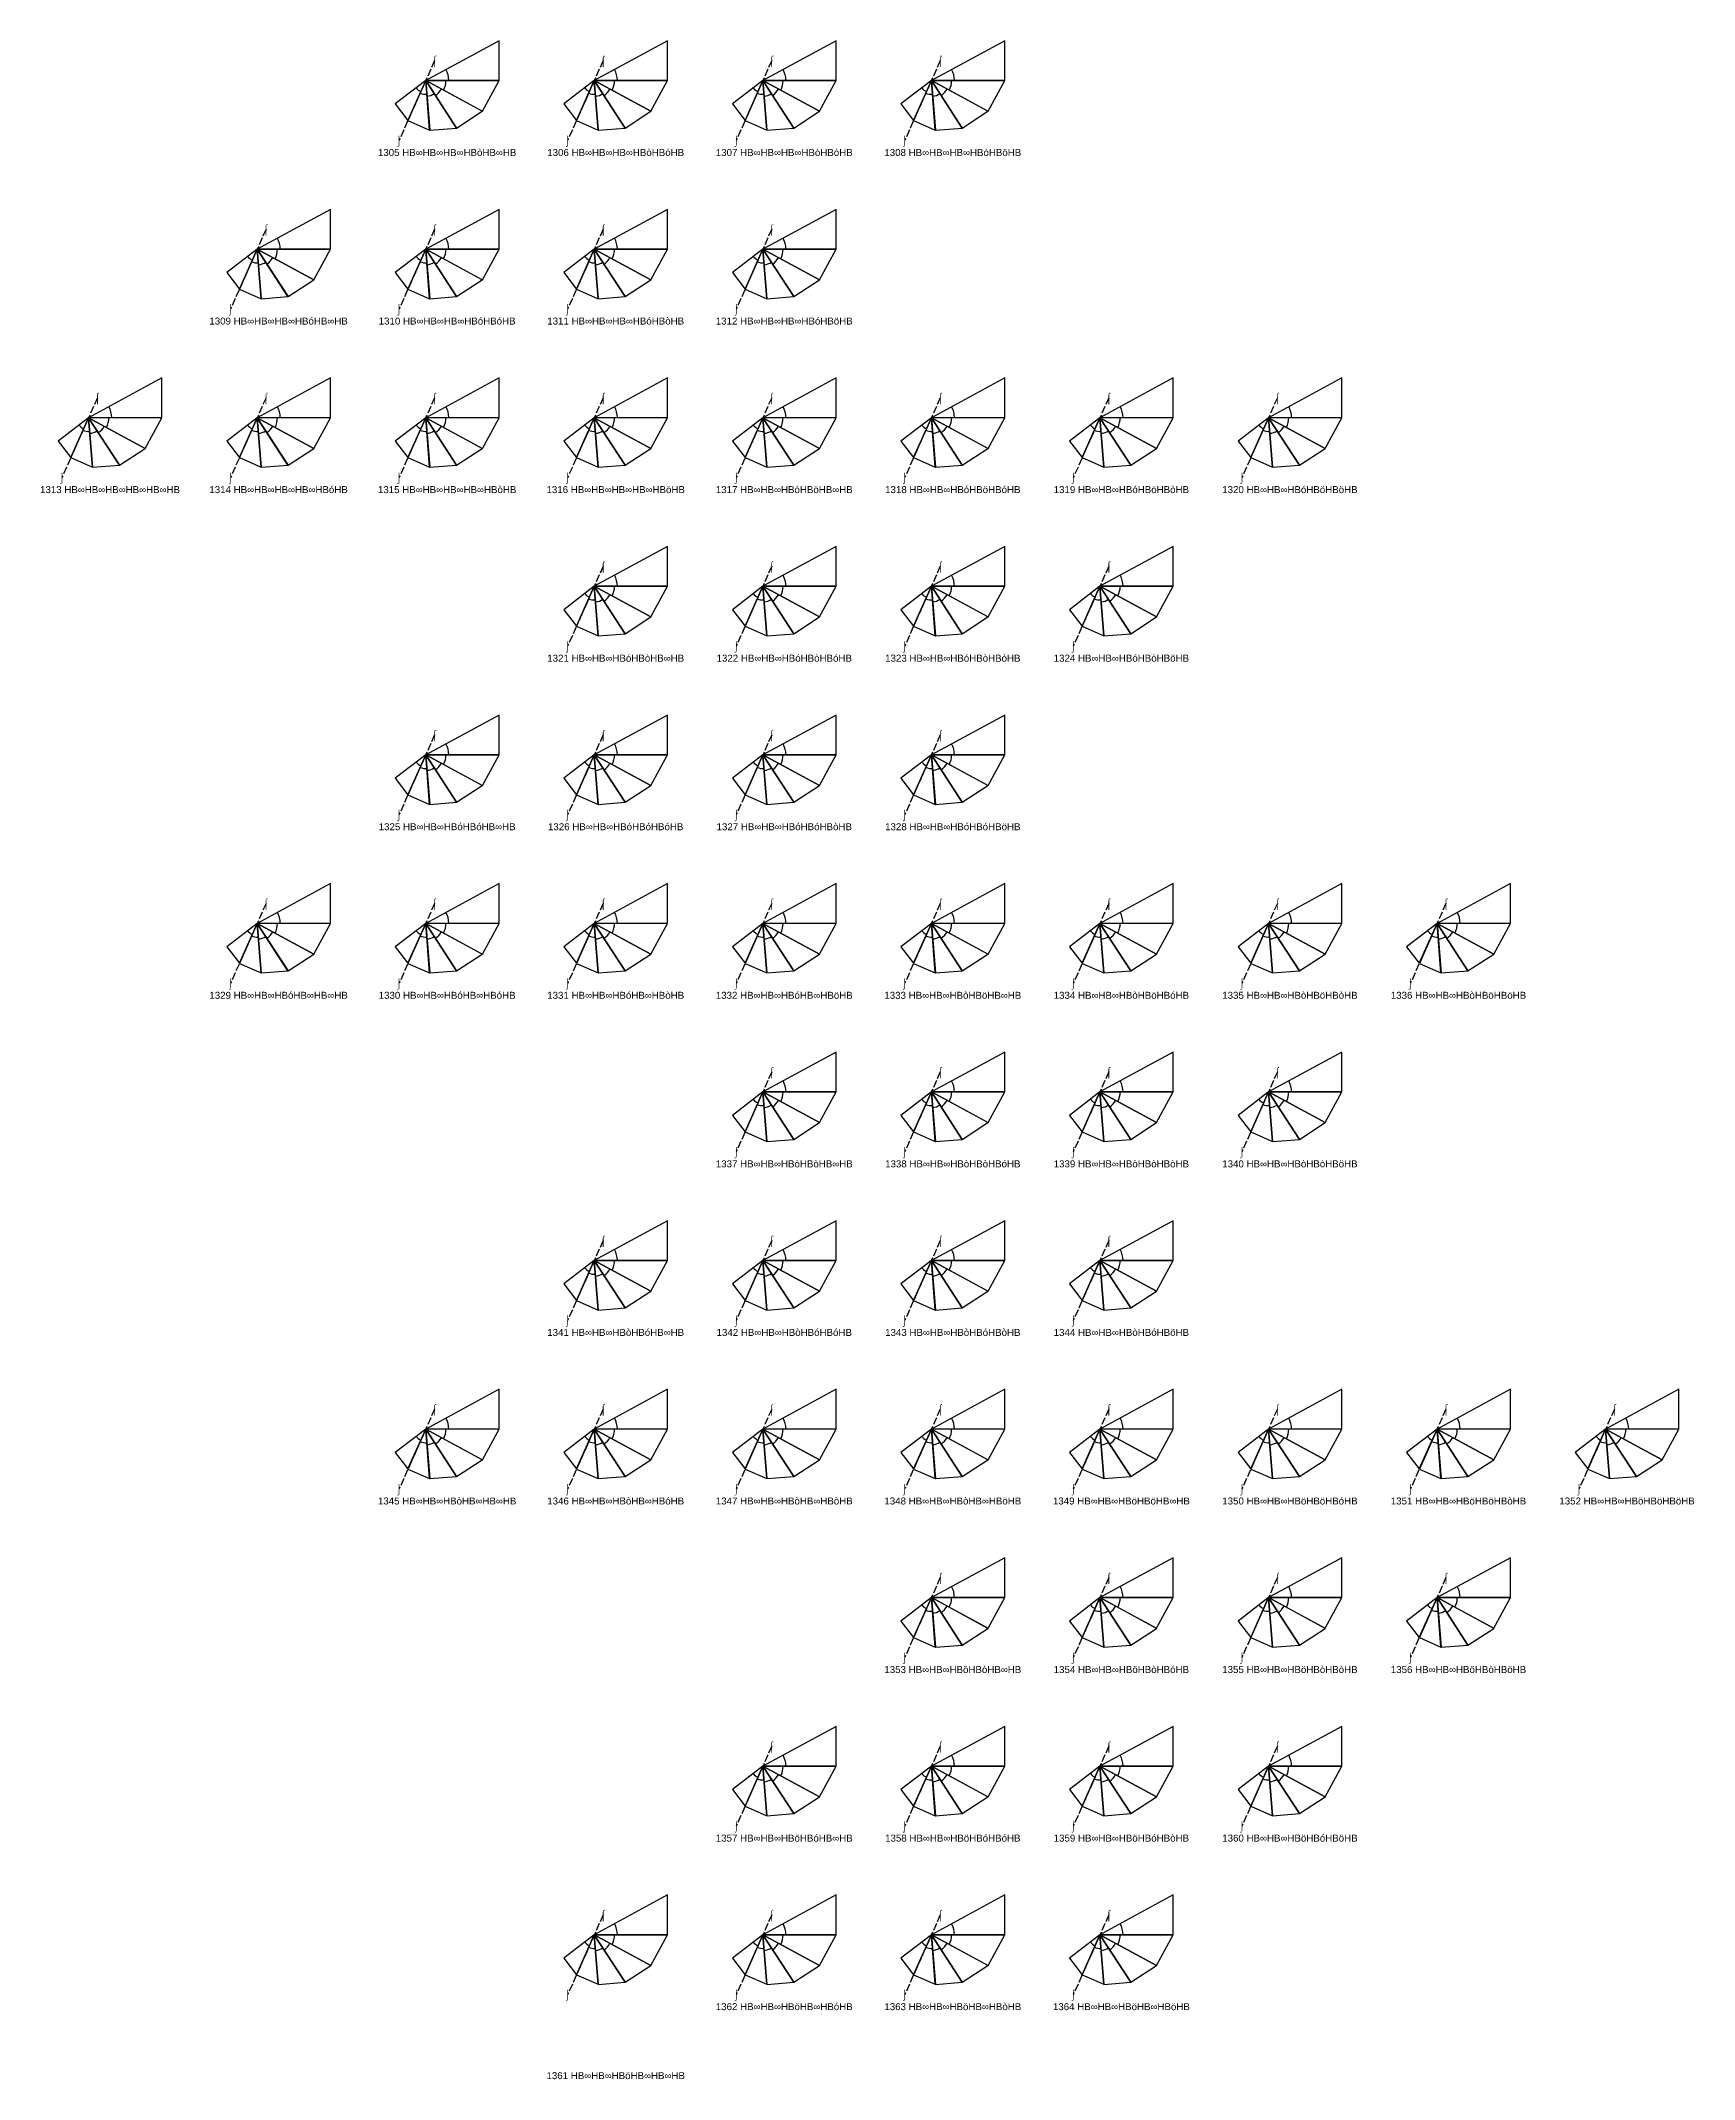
# Model space of a CAD drawing. Header units: millimetres. Extents: x 122552 to 1654769, y -10280102 to 62068.
# Drawn here: x 993752 to 1255159, y -10280102 to -9957832 of the extents above; entities that cross this region are included whole.
import ezdxf
from ezdxf.enums import TextEntityAlignment as Align

# ---------------------------------------------------------------- set-up
doc = ezdxf.new("R2010")
doc.units = ezdxf.units.MM
doc.linetypes.add('ACAD_ISO02W100', pattern=[15, 12, -3])
for name, color, linetype in [('BASE', 170, 'Continuous'), ('HYPOTENUSE', 20, 'Continuous'), ('PERPENDICULAR', 90, 'Continuous'), ('Standard', 7, 'Continuous')]:
    doc.layers.add(name, color=color, linetype=linetype)
doc.styles.add('Arial', font='arial_0.ttf')

# ---------------------------------------------------------------- blocks, each defined once
blk = doc.blocks.new('fundamental_block_GT')
at = {"color": 4}
blk.add_arc((0, -2), 277, 359.9799, 28.4254, dxfattribs=at)
at = {"layer": 'BASE'}
blk.add_line((0, 0), (879, -7), dxfattribs=at)
at = {"layer": 'HYPOTENUSE'}
blk.add_line((883, 469), (0, 0), dxfattribs=at)
at = {"layer": 'PERPENDICULAR'}
blk.add_line((879, -7), (883, 469), dxfattribs=at)

msp = doc.modelspace()

# ---------------------------------------------------------------- linework, layer by layer
at = {"linetype": 'ACAD_ISO02W100', "ltscale": 100}
for p, q in [((1056016, -9960961), (1050401, -9973599)), ((1082664, -9960961), (1077050, -9973599)), ((1109313, -9960961), (1103698, -9973599)), ((1135962, -9960961), (1130347, -9973599)), ((1029367, -9987609), (1023752, -10000248)), ((1056016, -9987609), (1050401, -10000248)), ((1082664, -9987609), (1077050, -10000248)), ((1109313, -9987609), (1103698, -10000248)), ((1002718, -10014258), (997104, -10026896)), ((1029367, -10014258), (1023752, -10026896)), ((1056016, -10014258), (1050401, -10026896)), ((1082664, -10014258), (1077050, -10026896)), ((1109313, -10014258), (1103698, -10026896)), ((1135962, -10014258), (1130347, -10026896)), ((1162610, -10014258), (1156996, -10026896)), ((1189259, -10014258), (1183644, -10026896)), ((1082664, -10040907), (1077050, -10053545)), ((1109313, -10040907), (1103698, -10053545)), ((1135962, -10040907), (1130347, -10053545)), ((1162610, -10040907), (1156996, -10053545)), ((1056016, -10067555), (1050401, -10080194)), ((1082664, -10067555), (1077050, -10080194)), ((1109313, -10067555), (1103698, -10080194)), ((1135962, -10067555), (1130347, -10080194)), ((1029367, -10094204), (1023752, -10106842)), ((1056016, -10094204), (1050401, -10106842)), ((1082664, -10094204), (1077050, -10106842)), ((1109313, -10094204), (1103698, -10106842)), ((1135962, -10094204), (1130347, -10106842)), ((1162610, -10094204), (1156996, -10106842)), ((1189259, -10094204), (1183644, -10106842)), ((1215908, -10094204), (1210293, -10106842)), ((1109313, -10120853), (1103698, -10133491)), ((1135962, -10120853), (1130347, -10133491)), ((1162610, -10120853), (1156996, -10133491)), ((1189259, -10120853), (1183644, -10133491)), ((1082664, -10147501), (1077050, -10160140)), ((1109313, -10147501), (1103698, -10160140)), ((1135962, -10147501), (1130347, -10160140)), ((1162610, -10147501), (1156996, -10160140)), ((1056016, -10174150), (1050401, -10186788)), ((1082664, -10174150), (1077050, -10186788)), ((1109313, -10174150), (1103698, -10186788)), ((1135962, -10174150), (1130347, -10186788)), ((1162610, -10174150), (1156996, -10186788)), ((1189259, -10174150), (1183644, -10186788)), ((1215908, -10174150), (1210293, -10186788)), ((1242556, -10174150), (1236942, -10186788)), ((1135962, -10200799), (1130347, -10213437)), ((1162610, -10200799), (1156996, -10213437)), ((1189259, -10200799), (1183644, -10213437)), ((1215908, -10200799), (1210293, -10213437)), ((1109313, -10227447), (1103698, -10240086)), ((1135962, -10227447), (1130347, -10240086)), ((1162610, -10227447), (1156996, -10240086)), ((1189259, -10227447), (1183644, -10240086)), ((1082664, -10254096), (1077050, -10266734)), ((1109313, -10254096), (1103698, -10266734)), ((1135962, -10254096), (1130347, -10266734)), ((1162610, -10254096), (1156996, -10266734))]:
    msp.add_line(p, q, dxfattribs=at)

# ---------------------------------------------------------------- block references
for p, xscale, yscale, zscale, rotation in [((1054612, -9964120), 11.58735412275403, 11.58735412275403, 11.58735412275403, 332.0000000000002), ((1081261, -9964120), 11.58735412275403, 11.58735412275403, 11.58735412275403, 332.0000000000002), ((1107909, -9964120), 11.58735412275403, 11.58735412275403, 11.58735412275403, 332.0000000000002), ((1134558, -9964120), 11.58735412275403, 11.58735412275403, 11.58735412275403, 332.0000000000002), ((1054612, -9964120), 6.914651890687749, 6.914651890687749, 6.914651890687749, 218.0466689528319), ((1054612, -9964120), 7.867265571233768, 7.867265571233768, 7.867265571233768, 246.5350017146306), ((1054612, -9964120), 8.951118371073514, 8.951118371073514, 8.951118371073514, 275.0233344764167), ((1054612, -9964120), 10.18429076373602, 10.18429076373602, 10.18429076373602, 303.5116672382091), ((1081261, -9964120), 6.914651890687749, 6.914651890687749, 6.914651890687749, 218.0466689528319), ((1081261, -9964120), 7.867265571233768, 7.867265571233768, 7.867265571233768, 246.5350017146306), ((1081261, -9964120), 8.951118371073514, 8.951118371073514, 8.951118371073514, 275.0233344764167), ((1081261, -9964120), 10.18429076373602, 10.18429076373602, 10.18429076373602, 303.5116672382091), ((1107909, -9964120), 6.914651890687749, 6.914651890687749, 6.914651890687749, 218.0466689528319), ((1107909, -9964120), 7.867265571233768, 7.867265571233768, 7.867265571233768, 246.5350017146306), ((1107909, -9964120), 8.951118371073514, 8.951118371073514, 8.951118371073514, 275.0233344764167), ((1107909, -9964120), 10.18429076373602, 10.18429076373602, 10.18429076373602, 303.5116672382091), ((1134558, -9964120), 6.914651890687749, 6.914651890687749, 6.914651890687749, 218.0466689528319), ((1134558, -9964120), 7.867265571233768, 7.867265571233768, 7.867265571233768, 246.5350017146306), ((1134558, -9964120), 8.951118371073514, 8.951118371073514, 8.951118371073514, 275.0233344764167), ((1134558, -9964120), 10.18429076373602, 10.18429076373602, 10.18429076373602, 303.5116672382091), ((1027963, -9990769), 11.58735412275403, 11.58735412275403, 11.58735412275403, 332.0000000000002), ((1054612, -9990769), 11.58735412275403, 11.58735412275403, 11.58735412275403, 332.0000000000002), ((1081261, -9990769), 11.58735412275403, 11.58735412275403, 11.58735412275403, 332.0000000000002), ((1107909, -9990769), 11.58735412275403, 11.58735412275403, 11.58735412275403, 332.0000000000002), ((1027963, -9990769), 10.18429076373602, 10.18429076373602, 10.18429076373602, 303.5116672382091), ((1054612, -9990769), 10.18429076373602, 10.18429076373602, 10.18429076373602, 303.5116672382091), ((1081261, -9990769), 10.18429076373602, 10.18429076373602, 10.18429076373602, 303.5116672382091), ((1107909, -9990769), 10.18429076373602, 10.18429076373602, 10.18429076373602, 303.5116672382091), ((1027963, -9990769), 6.914651890687749, 6.914651890687749, 6.914651890687749, 218.0466689528319), ((1027963, -9990769), 7.86726557123376, 7.86726557123376, 7.86726557123376, 246.5350017146298), ((1027963, -9990769), 8.951118371073514, 8.951118371073514, 8.951118371073514, 275.0233344764167), ((1054612, -9990769), 6.914651890687749, 6.914651890687749, 6.914651890687749, 218.0466689528319), ((1054612, -9990769), 7.86726557123376, 7.86726557123376, 7.86726557123376, 246.5350017146298), ((1054612, -9990769), 8.951118371073514, 8.951118371073514, 8.951118371073514, 275.0233344764167), ((1081261, -9990769), 6.914651890687749, 6.914651890687749, 6.914651890687749, 218.0466689528319), ((1081261, -9990769), 7.86726557123376, 7.86726557123376, 7.86726557123376, 246.5350017146298), ((1081261, -9990769), 8.951118371073514, 8.951118371073514, 8.951118371073514, 275.0233344764167), ((1107909, -9990769), 6.914651890687749, 6.914651890687749, 6.914651890687749, 218.0466689528319), ((1107909, -9990769), 7.86726557123376, 7.86726557123376, 7.86726557123376, 246.5350017146298), ((1107909, -9990769), 8.951118371073514, 8.951118371073514, 8.951118371073514, 275.0233344764167), ((1001315, -10017418), 11.58735412275403, 11.58735412275403, 11.58735412275403, 332.0000000000002), ((1027963, -10017418), 11.58735412275403, 11.58735412275403, 11.58735412275403, 332.0000000000002), ((1054612, -10017418), 11.58735412275403, 11.58735412275403, 11.58735412275403, 332.0000000000002), ((1081261, -10017418), 11.58735412275403, 11.58735412275403, 11.58735412275403, 332.0000000000002), ((1107909, -10017418), 11.58735412275403, 11.58735412275403, 11.58735412275403, 332.0000000000002), ((1134558, -10017418), 11.58735412275403, 11.58735412275403, 11.58735412275403, 332.0000000000002), ((1161207, -10017418), 11.58735412275403, 11.58735412275403, 11.58735412275403, 332.0000000000002), ((1187855, -10017418), 11.58735412275403, 11.58735412275403, 11.58735412275403, 332.0000000000002), ((1001315, -10017418), 10.18429076373602, 10.18429076373602, 10.18429076373602, 303.5116672382091), ((1027963, -10017418), 10.18429076373602, 10.18429076373602, 10.18429076373602, 303.5116672382091), ((1054612, -10017418), 10.18429076373602, 10.18429076373602, 10.18429076373602, 303.5116672382091), ((1081261, -10017418), 10.18429076373602, 10.18429076373602, 10.18429076373602, 303.5116672382091), ((1107909, -10017418), 10.18429076373602, 10.18429076373602, 10.18429076373602, 303.5116672382091), ((1134558, -10017418), 10.18429076373602, 10.18429076373602, 10.18429076373602, 303.5116672382091), ((1161207, -10017418), 10.18429076373602, 10.18429076373602, 10.18429076373602, 303.5116672382091), ((1187855, -10017418), 10.18429076373602, 10.18429076373602, 10.18429076373602, 303.5116672382091), ((1001315, -10017418), 6.914651890687749, 6.914651890687749, 6.914651890687749, 218.0466689528319), ((1001315, -10017418), 7.86726557123376, 7.86726557123376, 7.86726557123376, 246.5350017146298), ((1001315, -10017418), 8.951118371073514, 8.951118371073514, 8.951118371073514, 275.0233344764167), ((1027963, -10017418), 6.914651890687749, 6.914651890687749, 6.914651890687749, 218.0466689528319), ((1027963, -10017418), 7.86726557123376, 7.86726557123376, 7.86726557123376, 246.5350017146298), ((1027963, -10017418), 8.951118371073514, 8.951118371073514, 8.951118371073514, 275.0233344764167), ((1054612, -10017418), 6.914651890687749, 6.914651890687749, 6.914651890687749, 218.0466689528319), ((1054612, -10017418), 7.86726557123376, 7.86726557123376, 7.86726557123376, 246.5350017146298), ((1054612, -10017418), 8.951118371073514, 8.951118371073514, 8.951118371073514, 275.0233344764167), ((1081261, -10017418), 6.914651890687749, 6.914651890687749, 6.914651890687749, 218.0466689528319), ((1081261, -10017418), 7.86726557123376, 7.86726557123376, 7.86726557123376, 246.5350017146298), ((1081261, -10017418), 8.951118371073514, 8.951118371073514, 8.951118371073514, 275.0233344764167), ((1107909, -10017418), 6.914651890687749, 6.914651890687749, 6.914651890687749, 218.0466689528319), ((1107909, -10017418), 7.867265571233768, 7.867265571233768, 7.867265571233768, 246.5350017146306), ((1107909, -10017418), 8.951118371073514, 8.951118371073514, 8.951118371073514, 275.0233344764167), ((1134558, -10017418), 6.914651890687749, 6.914651890687749, 6.914651890687749, 218.0466689528319), ((1134558, -10017418), 7.867265571233768, 7.867265571233768, 7.867265571233768, 246.5350017146306), ((1134558, -10017418), 8.951118371073514, 8.951118371073514, 8.951118371073514, 275.0233344764167), ((1161207, -10017418), 6.914651890687749, 6.914651890687749, 6.914651890687749, 218.0466689528319), ((1161207, -10017418), 7.867265571233768, 7.867265571233768, 7.867265571233768, 246.5350017146306), ((1161207, -10017418), 8.951118371073514, 8.951118371073514, 8.951118371073514, 275.0233344764167), ((1187855, -10017418), 6.914651890687749, 6.914651890687749, 6.914651890687749, 218.0466689528319), ((1187855, -10017418), 7.867265571233768, 7.867265571233768, 7.867265571233768, 246.5350017146306), ((1187855, -10017418), 8.951118371073514, 8.951118371073514, 8.951118371073514, 275.0233344764167), ((1081261, -10044066), 10.18429076373602, 10.18429076373602, 10.18429076373602, 303.5116672382091), ((1081261, -10044066), 11.58735412275403, 11.58735412275403, 11.58735412275403, 332.0000000000002), ((1107909, -10044066), 10.18429076373602, 10.18429076373602, 10.18429076373602, 303.5116672382091), ((1107909, -10044066), 11.58735412275403, 11.58735412275403, 11.58735412275403, 332.0000000000002), ((1134558, -10044066), 10.18429076373602, 10.18429076373602, 10.18429076373602, 303.5116672382091), ((1134558, -10044066), 11.58735412275403, 11.58735412275403, 11.58735412275403, 332.0000000000002), ((1161207, -10044066), 10.18429076373602, 10.18429076373602, 10.18429076373602, 303.5116672382091), ((1161207, -10044066), 11.58735412275403, 11.58735412275403, 11.58735412275403, 332.0000000000002), ((1081261, -10044066), 6.914651890687749, 6.914651890687749, 6.914651890687749, 218.0466689528319), ((1081261, -10044066), 7.867265571233768, 7.867265571233768, 7.867265571233768, 246.5350017146306), ((1081261, -10044066), 8.951118371073514, 8.951118371073514, 8.951118371073514, 275.0233344764167), ((1107909, -10044066), 6.914651890687749, 6.914651890687749, 6.914651890687749, 218.0466689528319), ((1107909, -10044066), 7.867265571233768, 7.867265571233768, 7.867265571233768, 246.5350017146306), ((1107909, -10044066), 8.951118371073514, 8.951118371073514, 8.951118371073514, 275.0233344764167), ((1134558, -10044066), 6.914651890687749, 6.914651890687749, 6.914651890687749, 218.0466689528319), ((1134558, -10044066), 7.867265571233768, 7.867265571233768, 7.867265571233768, 246.5350017146306), ((1134558, -10044066), 8.951118371073514, 8.951118371073514, 8.951118371073514, 275.0233344764167), ((1161207, -10044066), 6.914651890687749, 6.914651890687749, 6.914651890687749, 218.0466689528319), ((1161207, -10044066), 7.867265571233768, 7.867265571233768, 7.867265571233768, 246.5350017146306), ((1161207, -10044066), 8.951118371073514, 8.951118371073514, 8.951118371073514, 275.0233344764167), ((1054612, -10070715), 11.58735412275403, 11.58735412275403, 11.58735412275403, 332.0000000000002), ((1081261, -10070715), 11.58735412275403, 11.58735412275403, 11.58735412275403, 332.0000000000002), ((1107909, -10070715), 11.58735412275403, 11.58735412275403, 11.58735412275403, 332.0000000000002), ((1134558, -10070715), 11.58735412275403, 11.58735412275403, 11.58735412275403, 332.0000000000002), ((1054612, -10070715), 6.914651890687749, 6.914651890687749, 6.914651890687749, 218.0466689528319), ((1054612, -10070715), 7.867265571233768, 7.867265571233768, 7.867265571233768, 246.5350017146306), ((1054612, -10070715), 8.951118371073514, 8.951118371073514, 8.951118371073514, 275.0233344764167), ((1054612, -10070715), 10.18429076373602, 10.18429076373602, 10.18429076373602, 303.5116672382091), ((1081261, -10070715), 6.914651890687749, 6.914651890687749, 6.914651890687749, 218.0466689528319), ((1081261, -10070715), 7.867265571233768, 7.867265571233768, 7.867265571233768, 246.5350017146306), ((1081261, -10070715), 8.951118371073514, 8.951118371073514, 8.951118371073514, 275.0233344764167), ((1081261, -10070715), 10.18429076373602, 10.18429076373602, 10.18429076373602, 303.5116672382091), ((1107909, -10070715), 6.914651890687749, 6.914651890687749, 6.914651890687749, 218.0466689528319), ((1107909, -10070715), 7.867265571233768, 7.867265571233768, 7.867265571233768, 246.5350017146306), ((1107909, -10070715), 8.951118371073514, 8.951118371073514, 8.951118371073514, 275.0233344764167), ((1107909, -10070715), 10.18429076373602, 10.18429076373602, 10.18429076373602, 303.5116672382091), ((1134558, -10070715), 6.914651890687749, 6.914651890687749, 6.914651890687749, 218.0466689528319), ((1134558, -10070715), 7.867265571233768, 7.867265571233768, 7.867265571233768, 246.5350017146306), ((1134558, -10070715), 8.951118371073514, 8.951118371073514, 8.951118371073514, 275.0233344764167), ((1134558, -10070715), 10.18429076373602, 10.18429076373602, 10.18429076373602, 303.5116672382091), ((1027963, -10097364), 11.58735412275403, 11.58735412275403, 11.58735412275403, 332.0000000000002), ((1054612, -10097364), 11.58735412275403, 11.58735412275403, 11.58735412275403, 332.0000000000002), ((1081261, -10097364), 11.58735412275403, 11.58735412275403, 11.58735412275403, 332.0000000000002), ((1107909, -10097364), 11.58735412275403, 11.58735412275403, 11.58735412275403, 332.0000000000002), ((1134558, -10097364), 11.58735412275403, 11.58735412275403, 11.58735412275403, 332.0000000000002), ((1161207, -10097364), 11.58735412275403, 11.58735412275403, 11.58735412275403, 332.0000000000002), ((1187855, -10097364), 11.58735412275403, 11.58735412275403, 11.58735412275403, 332.0000000000002), ((1214504, -10097364), 11.58735412275403, 11.58735412275403, 11.58735412275403, 332.0000000000002), ((1027963, -10097364), 10.18429076373602, 10.18429076373602, 10.18429076373602, 303.5116672382091), ((1054612, -10097364), 10.18429076373602, 10.18429076373602, 10.18429076373602, 303.5116672382091), ((1081261, -10097364), 10.18429076373602, 10.18429076373602, 10.18429076373602, 303.5116672382091), ((1107909, -10097364), 10.18429076373602, 10.18429076373602, 10.18429076373602, 303.5116672382091), ((1134558, -10097364), 10.18429076373602, 10.18429076373602, 10.18429076373602, 303.5116672382091), ((1161207, -10097364), 10.18429076373602, 10.18429076373602, 10.18429076373602, 303.5116672382091), ((1187855, -10097364), 10.18429076373602, 10.18429076373602, 10.18429076373602, 303.5116672382091), ((1214504, -10097364), 10.18429076373602, 10.18429076373602, 10.18429076373602, 303.5116672382091), ((1027963, -10097364), 6.914651890687749, 6.914651890687749, 6.914651890687749, 218.0466689528319), ((1027963, -10097364), 7.86726557123376, 7.86726557123376, 7.86726557123376, 246.5350017146298), ((1027963, -10097364), 8.951118371073514, 8.951118371073514, 8.951118371073514, 275.0233344764167), ((1054612, -10097364), 6.914651890687749, 6.914651890687749, 6.914651890687749, 218.0466689528319), ((1054612, -10097364), 7.86726557123376, 7.86726557123376, 7.86726557123376, 246.5350017146298), ((1054612, -10097364), 8.951118371073514, 8.951118371073514, 8.951118371073514, 275.0233344764167), ((1081261, -10097364), 6.914651890687749, 6.914651890687749, 6.914651890687749, 218.0466689528319), ((1081261, -10097364), 7.86726557123376, 7.86726557123376, 7.86726557123376, 246.5350017146298), ((1081261, -10097364), 8.951118371073514, 8.951118371073514, 8.951118371073514, 275.0233344764167), ((1107909, -10097364), 6.914651890687749, 6.914651890687749, 6.914651890687749, 218.0466689528319), ((1107909, -10097364), 7.86726557123376, 7.86726557123376, 7.86726557123376, 246.5350017146298), ((1107909, -10097364), 8.951118371073514, 8.951118371073514, 8.951118371073514, 275.0233344764167), ((1134558, -10097364), 6.914651890687749, 6.914651890687749, 6.914651890687749, 218.0466689528319), ((1134558, -10097364), 7.867265571233768, 7.867265571233768, 7.867265571233768, 246.5350017146306), ((1134558, -10097364), 8.951118371073514, 8.951118371073514, 8.951118371073514, 275.0233344764167), ((1161207, -10097364), 6.914651890687749, 6.914651890687749, 6.914651890687749, 218.0466689528319), ((1161207, -10097364), 7.867265571233768, 7.867265571233768, 7.867265571233768, 246.5350017146306), ((1161207, -10097364), 8.951118371073514, 8.951118371073514, 8.951118371073514, 275.0233344764167), ((1187855, -10097364), 6.914651890687749, 6.914651890687749, 6.914651890687749, 218.0466689528319), ((1187855, -10097364), 7.867265571233768, 7.867265571233768, 7.867265571233768, 246.5350017146306), ((1187855, -10097364), 8.951118371073514, 8.951118371073514, 8.951118371073514, 275.0233344764167), ((1214504, -10097364), 6.914651890687749, 6.914651890687749, 6.914651890687749, 218.0466689528319), ((1214504, -10097364), 7.867265571233768, 7.867265571233768, 7.867265571233768, 246.5350017146306), ((1214504, -10097364), 8.951118371073514, 8.951118371073514, 8.951118371073514, 275.0233344764167), ((1107909, -10124012), 11.58735412275403, 11.58735412275403, 11.58735412275403, 332.0000000000002), ((1134558, -10124012), 11.58735412275403, 11.58735412275403, 11.58735412275403, 332.0000000000002), ((1161207, -10124012), 11.58735412275403, 11.58735412275403, 11.58735412275403, 332.0000000000002), ((1187855, -10124012), 11.58735412275403, 11.58735412275403, 11.58735412275403, 332.0000000000002), ((1107909, -10124012), 10.18429076373602, 10.18429076373602, 10.18429076373602, 303.5116672382091), ((1134558, -10124012), 10.18429076373602, 10.18429076373602, 10.18429076373602, 303.5116672382091), ((1161207, -10124012), 10.18429076373602, 10.18429076373602, 10.18429076373602, 303.5116672382091), ((1187855, -10124012), 10.18429076373602, 10.18429076373602, 10.18429076373602, 303.5116672382091), ((1107909, -10124012), 6.914651890687749, 6.914651890687749, 6.914651890687749, 218.0466689528319), ((1107909, -10124012), 7.867265571233768, 7.867265571233768, 7.867265571233768, 246.5350017146306), ((1107909, -10124012), 8.951118371073514, 8.951118371073514, 8.951118371073514, 275.0233344764167), ((1134558, -10124012), 6.914651890687749, 6.914651890687749, 6.914651890687749, 218.0466689528319), ((1134558, -10124012), 7.867265571233768, 7.867265571233768, 7.867265571233768, 246.5350017146306), ((1134558, -10124012), 8.951118371073514, 8.951118371073514, 8.951118371073514, 275.0233344764167), ((1161207, -10124012), 6.914651890687749, 6.914651890687749, 6.914651890687749, 218.0466689528319), ((1161207, -10124012), 7.867265571233768, 7.867265571233768, 7.867265571233768, 246.5350017146306), ((1161207, -10124012), 8.951118371073514, 8.951118371073514, 8.951118371073514, 275.0233344764167), ((1187855, -10124012), 6.914651890687749, 6.914651890687749, 6.914651890687749, 218.0466689528319), ((1187855, -10124012), 7.867265571233768, 7.867265571233768, 7.867265571233768, 246.5350017146306), ((1187855, -10124012), 8.951118371073514, 8.951118371073514, 8.951118371073514, 275.0233344764167), ((1081261, -10150661), 10.18429076373602, 10.18429076373602, 10.18429076373602, 303.5116672382091), ((1081261, -10150661), 11.58735412275403, 11.58735412275403, 11.58735412275403, 332.0000000000002), ((1107909, -10150661), 10.18429076373602, 10.18429076373602, 10.18429076373602, 303.5116672382091), ((1107909, -10150661), 11.58735412275403, 11.58735412275403, 11.58735412275403, 332.0000000000002), ((1134558, -10150661), 10.18429076373602, 10.18429076373602, 10.18429076373602, 303.5116672382091), ((1134558, -10150661), 11.58735412275403, 11.58735412275403, 11.58735412275403, 332.0000000000002), ((1161207, -10150661), 10.18429076373602, 10.18429076373602, 10.18429076373602, 303.5116672382091), ((1161207, -10150661), 11.58735412275403, 11.58735412275403, 11.58735412275403, 332.0000000000002), ((1081261, -10150661), 6.914651890687749, 6.914651890687749, 6.914651890687749, 218.0466689528319), ((1081261, -10150661), 7.867265571233768, 7.867265571233768, 7.867265571233768, 246.5350017146306), ((1081261, -10150661), 8.951118371073514, 8.951118371073514, 8.951118371073514, 275.0233344764167), ((1107909, -10150661), 6.914651890687749, 6.914651890687749, 6.914651890687749, 218.0466689528319), ((1107909, -10150661), 7.867265571233768, 7.867265571233768, 7.867265571233768, 246.5350017146306), ((1107909, -10150661), 8.951118371073514, 8.951118371073514, 8.951118371073514, 275.0233344764167), ((1134558, -10150661), 6.914651890687749, 6.914651890687749, 6.914651890687749, 218.0466689528319), ((1134558, -10150661), 7.867265571233768, 7.867265571233768, 7.867265571233768, 246.5350017146306), ((1134558, -10150661), 8.951118371073514, 8.951118371073514, 8.951118371073514, 275.0233344764167), ((1161207, -10150661), 6.914651890687749, 6.914651890687749, 6.914651890687749, 218.0466689528319), ((1161207, -10150661), 7.867265571233768, 7.867265571233768, 7.867265571233768, 246.5350017146306), ((1161207, -10150661), 8.951118371073514, 8.951118371073514, 8.951118371073514, 275.0233344764167), ((1054612, -10177310), 11.58735412275403, 11.58735412275403, 11.58735412275403, 332.0000000000002), ((1081261, -10177310), 11.58735412275403, 11.58735412275403, 11.58735412275403, 332.0000000000002), ((1107909, -10177310), 11.58735412275403, 11.58735412275403, 11.58735412275403, 332.0000000000002), ((1134558, -10177310), 11.58735412275403, 11.58735412275403, 11.58735412275403, 332.0000000000002), ((1161207, -10177310), 11.58735412275403, 11.58735412275403, 11.58735412275403, 332.0000000000002), ((1187855, -10177310), 11.58735412275403, 11.58735412275403, 11.58735412275403, 332.0000000000002), ((1214504, -10177310), 11.58735412275403, 11.58735412275403, 11.58735412275403, 332.0000000000002), ((1241153, -10177310), 11.58735412275403, 11.58735412275403, 11.58735412275403, 332.0000000000002), ((1054612, -10177310), 6.914651890687749, 6.914651890687749, 6.914651890687749, 218.0466689528319), ((1054612, -10177310), 8.951118371073514, 8.951118371073514, 8.951118371073514, 275.0233344764167), ((1054612, -10177310), 10.18429076373602, 10.18429076373602, 10.18429076373602, 303.5116672382091), ((1081261, -10177310), 6.914651890687749, 6.914651890687749, 6.914651890687749, 218.0466689528319), ((1081261, -10177310), 8.951118371073514, 8.951118371073514, 8.951118371073514, 275.0233344764167), ((1081261, -10177310), 10.18429076373602, 10.18429076373602, 10.18429076373602, 303.5116672382091), ((1107909, -10177310), 6.914651890687749, 6.914651890687749, 6.914651890687749, 218.0466689528319), ((1107909, -10177310), 8.951118371073514, 8.951118371073514, 8.951118371073514, 275.0233344764167), ((1107909, -10177310), 10.18429076373602, 10.18429076373602, 10.18429076373602, 303.5116672382091), ((1134558, -10177310), 6.914651890687749, 6.914651890687749, 6.914651890687749, 218.0466689528319), ((1134558, -10177310), 8.951118371073514, 8.951118371073514, 8.951118371073514, 275.0233344764167), ((1134558, -10177310), 10.18429076373602, 10.18429076373602, 10.18429076373602, 303.5116672382091), ((1161207, -10177310), 6.914651890687749, 6.914651890687749, 6.914651890687749, 218.0466689528319), ((1161207, -10177310), 8.951118371073514, 8.951118371073514, 8.951118371073514, 275.0233344764167), ((1161207, -10177310), 10.18429076373602, 10.18429076373602, 10.18429076373602, 303.5116672382091), ((1187855, -10177310), 6.914651890687749, 6.914651890687749, 6.914651890687749, 218.0466689528319), ((1187855, -10177310), 8.951118371073514, 8.951118371073514, 8.951118371073514, 275.0233344764167), ((1187855, -10177310), 10.18429076373602, 10.18429076373602, 10.18429076373602, 303.5116672382091), ((1214504, -10177310), 6.914651890687749, 6.914651890687749, 6.914651890687749, 218.0466689528319), ((1214504, -10177310), 8.951118371073514, 8.951118371073514, 8.951118371073514, 275.0233344764167), ((1214504, -10177310), 10.18429076373602, 10.18429076373602, 10.18429076373602, 303.5116672382091), ((1241153, -10177310), 6.914651890687749, 6.914651890687749, 6.914651890687749, 218.0466689528319), ((1241153, -10177310), 8.951118371073514, 8.951118371073514, 8.951118371073514, 275.0233344764167), ((1241153, -10177310), 10.18429076373602, 10.18429076373602, 10.18429076373602, 303.5116672382091), ((1054612, -10177310), 7.867265571233768, 7.867265571233768, 7.867265571233768, 246.5350017146306), ((1081261, -10177310), 7.867265571233768, 7.867265571233768, 7.867265571233768, 246.5350017146306), ((1107909, -10177310), 7.867265571233768, 7.867265571233768, 7.867265571233768, 246.5350017146306), ((1134558, -10177310), 7.867265571233768, 7.867265571233768, 7.867265571233768, 246.5350017146306), ((1161207, -10177310), 7.867265571233768, 7.867265571233768, 7.867265571233768, 246.5350017146306), ((1187855, -10177310), 7.867265571233768, 7.867265571233768, 7.867265571233768, 246.5350017146306), ((1214504, -10177310), 7.867265571233768, 7.867265571233768, 7.867265571233768, 246.5350017146306), ((1241153, -10177310), 7.867265571233768, 7.867265571233768, 7.867265571233768, 246.5350017146306), ((1134558, -10203958), 11.58735412275403, 11.58735412275403, 11.58735412275403, 332.0000000000002), ((1161207, -10203958), 11.58735412275403, 11.58735412275403, 11.58735412275403, 332.0000000000002), ((1187855, -10203958), 11.58735412275403, 11.58735412275403, 11.58735412275403, 332.0000000000002), ((1214504, -10203958), 11.58735412275403, 11.58735412275403, 11.58735412275403, 332.0000000000002), ((1134558, -10203958), 10.18429076373602, 10.18429076373602, 10.18429076373602, 303.5116672382091), ((1161207, -10203958), 10.18429076373602, 10.18429076373602, 10.18429076373602, 303.5116672382091), ((1187855, -10203958), 10.18429076373602, 10.18429076373602, 10.18429076373602, 303.5116672382091), ((1214504, -10203958), 10.18429076373602, 10.18429076373602, 10.18429076373602, 303.5116672382091), ((1134558, -10203958), 6.914651890687749, 6.914651890687749, 6.914651890687749, 218.0466689528319), ((1134558, -10203958), 7.867265571233768, 7.867265571233768, 7.867265571233768, 246.5350017146306), ((1134558, -10203958), 8.951118371073514, 8.951118371073514, 8.951118371073514, 275.0233344764167), ((1161207, -10203958), 6.914651890687749, 6.914651890687749, 6.914651890687749, 218.0466689528319), ((1161207, -10203958), 7.867265571233768, 7.867265571233768, 7.867265571233768, 246.5350017146306), ((1161207, -10203958), 8.951118371073514, 8.951118371073514, 8.951118371073514, 275.0233344764167), ((1187855, -10203958), 6.914651890687749, 6.914651890687749, 6.914651890687749, 218.0466689528319), ((1187855, -10203958), 7.867265571233768, 7.867265571233768, 7.867265571233768, 246.5350017146306), ((1187855, -10203958), 8.951118371073514, 8.951118371073514, 8.951118371073514, 275.0233344764167), ((1214504, -10203958), 6.914651890687749, 6.914651890687749, 6.914651890687749, 218.0466689528319), ((1214504, -10203958), 7.867265571233768, 7.867265571233768, 7.867265571233768, 246.5350017146306), ((1214504, -10203958), 8.951118371073514, 8.951118371073514, 8.951118371073514, 275.0233344764167), ((1107909, -10230607), 10.18429076373602, 10.18429076373602, 10.18429076373602, 303.5116672382091), ((1107909, -10230607), 11.58735412275403, 11.58735412275403, 11.58735412275403, 332.0000000000002), ((1134558, -10230607), 10.18429076373602, 10.18429076373602, 10.18429076373602, 303.5116672382091), ((1134558, -10230607), 11.58735412275403, 11.58735412275403, 11.58735412275403, 332.0000000000002), ((1161207, -10230607), 10.18429076373602, 10.18429076373602, 10.18429076373602, 303.5116672382091), ((1161207, -10230607), 11.58735412275403, 11.58735412275403, 11.58735412275403, 332.0000000000002), ((1187855, -10230607), 10.18429076373602, 10.18429076373602, 10.18429076373602, 303.5116672382091), ((1187855, -10230607), 11.58735412275403, 11.58735412275403, 11.58735412275403, 332.0000000000002), ((1107909, -10230607), 6.914651890687749, 6.914651890687749, 6.914651890687749, 218.0466689528319), ((1107909, -10230607), 7.867265571233768, 7.867265571233768, 7.867265571233768, 246.5350017146306), ((1107909, -10230607), 8.951118371073514, 8.951118371073514, 8.951118371073514, 275.0233344764167), ((1134558, -10230607), 6.914651890687749, 6.914651890687749, 6.914651890687749, 218.0466689528319), ((1134558, -10230607), 7.867265571233768, 7.867265571233768, 7.867265571233768, 246.5350017146306), ((1134558, -10230607), 8.951118371073514, 8.951118371073514, 8.951118371073514, 275.0233344764167), ((1161207, -10230607), 6.914651890687749, 6.914651890687749, 6.914651890687749, 218.0466689528319), ((1161207, -10230607), 7.867265571233768, 7.867265571233768, 7.867265571233768, 246.5350017146306), ((1161207, -10230607), 8.951118371073514, 8.951118371073514, 8.951118371073514, 275.0233344764167), ((1187855, -10230607), 6.914651890687749, 6.914651890687749, 6.914651890687749, 218.0466689528319), ((1187855, -10230607), 7.867265571233768, 7.867265571233768, 7.867265571233768, 246.5350017146306), ((1187855, -10230607), 8.951118371073514, 8.951118371073514, 8.951118371073514, 275.0233344764167), ((1081261, -10257256), 10.18429076373602, 10.18429076373602, 10.18429076373602, 303.5116672382091), ((1081261, -10257256), 11.58735412275403, 11.58735412275403, 11.58735412275403, 332.0000000000002), ((1107909, -10257256), 10.18429076373602, 10.18429076373602, 10.18429076373602, 303.5116672382091), ((1107909, -10257256), 11.58735412275403, 11.58735412275403, 11.58735412275403, 332.0000000000002), ((1134558, -10257256), 10.18429076373602, 10.18429076373602, 10.18429076373602, 303.5116672382091), ((1134558, -10257256), 11.58735412275403, 11.58735412275403, 11.58735412275403, 332.0000000000002), ((1161207, -10257256), 10.18429076373602, 10.18429076373602, 10.18429076373602, 303.5116672382091), ((1161207, -10257256), 11.58735412275403, 11.58735412275403, 11.58735412275403, 332.0000000000002), ((1081261, -10257256), 6.914651890687749, 6.914651890687749, 6.914651890687749, 218.0466689528319), ((1081261, -10257256), 7.867265571233768, 7.867265571233768, 7.867265571233768, 246.5350017146306), ((1081261, -10257256), 8.951118371073514, 8.951118371073514, 8.951118371073514, 275.0233344764167), ((1107909, -10257256), 6.914651890687749, 6.914651890687749, 6.914651890687749, 218.0466689528319), ((1107909, -10257256), 7.867265571233768, 7.867265571233768, 7.867265571233768, 246.5350017146306), ((1107909, -10257256), 8.951118371073514, 8.951118371073514, 8.951118371073514, 275.0233344764167), ((1134558, -10257256), 6.914651890687749, 6.914651890687749, 6.914651890687749, 218.0466689528319), ((1134558, -10257256), 7.867265571233768, 7.867265571233768, 7.867265571233768, 246.5350017146306), ((1134558, -10257256), 8.951118371073514, 8.951118371073514, 8.951118371073514, 275.0233344764167), ((1161207, -10257256), 6.914651890687749, 6.914651890687749, 6.914651890687749, 218.0466689528319), ((1161207, -10257256), 7.867265571233768, 7.867265571233768, 7.867265571233768, 246.5350017146306), ((1161207, -10257256), 8.951118371073514, 8.951118371073514, 8.951118371073514, 275.0233344764167)]:
    msp.add_blockref('fundamental_block_GT', p, dxfattribs=dict(xscale=xscale, yscale=yscale, zscale=zscale, rotation=rotation))
at = {"layer": 'Standard', "xscale": 13.18371388650824, "yscale": 13.18371388650824, "zscale": 13.18371388650824, "rotation": 0.4883327617913192}
for p in [(1054612, -9964120), (1081261, -9964120), (1107909, -9964120), (1134558, -9964120), (1027963, -9990769), (1054612, -9990769), (1081261, -9990769), (1107909, -9990769), (1001315, -10017418), (1027963, -10017418), (1054612, -10017418), (1081261, -10017418), (1107909, -10017418), (1134558, -10017418), (1161207, -10017418), (1187855, -10017418), (1081261, -10044066), (1107909, -10044066), (1134558, -10044066), (1161207, -10044066), (1054612, -10070715), (1081261, -10070715), (1107909, -10070715), (1134558, -10070715), (1027963, -10097364), (1054612, -10097364), (1081261, -10097364), (1107909, -10097364), (1134558, -10097364), (1161207, -10097364), (1187855, -10097364), (1214504, -10097364), (1107909, -10124012), (1134558, -10124012), (1161207, -10124012), (1187855, -10124012), (1081261, -10150661), (1107909, -10150661), (1134558, -10150661), (1161207, -10150661), (1054612, -10177310), (1081261, -10177310), (1107909, -10177310), (1134558, -10177310), (1161207, -10177310), (1187855, -10177310), (1214504, -10177310), (1241153, -10177310), (1134558, -10203958), (1161207, -10203958), (1187855, -10203958), (1214504, -10203958), (1107909, -10230607), (1134558, -10230607), (1161207, -10230607), (1187855, -10230607), (1081261, -10257256), (1107909, -10257256), (1134558, -10257256), (1161207, -10257256)]:
    msp.add_blockref('fundamental_block_GT', p, dxfattribs=at)

# ---------------------------------------------------------------- texts
at = {"style": 'Arial'}
for s, p in [('⌠', (1056016, -9960961)), ('⌠', (1082664, -9960961)), ('⌠', (1109313, -9960961)), ('⌠', (1135962, -9960961)), ('⌡', (1050401, -9973599)), ('⌡', (1077050, -9973599)), ('⌡', (1103698, -9973599)), ('⌡', (1130347, -9973599)), ('1305 HB∞HB∞HB∞HBòHB∞HB', (1057997, -9975496)), ('1306 HB∞HB∞HB∞HBòHBóHB', (1084645, -9975496)), ('1307 HB∞HB∞HB∞HBòHBòHB', (1111294, -9975496)), ('1308 HB∞HB∞HB∞HBòHBöHB', (1137943, -9975496)), ('⌠', (1029367, -9987609)), ('⌠', (1056016, -9987609)), ('⌠', (1082664, -9987609)), ('⌠', (1109313, -9987609)), ('⌡', (1023752, -10000248)), ('⌡', (1050401, -10000248)), ('⌡', (1077050, -10000248)), ('⌡', (1103698, -10000248)), ('1309 HB∞HB∞HB∞HBóHB∞HB', (1031348, -10002144)), ('1310 HB∞HB∞HB∞HBóHBóHB', (1057997, -10002144)), ('1311 HB∞HB∞HB∞HBóHBòHB', (1084645, -10002144)), ('1312 HB∞HB∞HB∞HBóHBöHB', (1111294, -10002144)), ('⌠', (1002718, -10014258)), ('⌠', (1029367, -10014258)), ('⌠', (1056016, -10014258)), ('⌠', (1082664, -10014258)), ('⌠', (1109313, -10014258)), ('⌠', (1135962, -10014258)), ('⌠', (1162610, -10014258)), ('⌠', (1189259, -10014258)), ('1313 HB∞HB∞HB∞HB∞HB∞HB', (1004699, -10028793)), ('⌡', (997104, -10026896)), ('1314 HB∞HB∞HB∞HB∞HBóHB', (1031348, -10028793)), ('⌡', (1023752, -10026896)), ('1315 HB∞HB∞HB∞HB∞HBòHB', (1057997, -10028793)), ('⌡', (1050401, -10026896)), ('1316 HB∞HB∞HB∞HB∞HBöHB', (1084645, -10028793)), ('⌡', (1077050, -10026896)), ('1317 HB∞HB∞HBóHBöHB∞HB', (1111294, -10028793)), ('⌡', (1103698, -10026896)), ('1318 HB∞HB∞HBóHBöHBóHB', (1137943, -10028793)), ('⌡', (1130347, -10026896)), ('1319 HB∞HB∞HBóHBöHBòHB', (1164591, -10028793)), ('⌡', (1156996, -10026896)), ('1320 HB∞HB∞HBóHBöHBöHB', (1191240, -10028793)), ('⌡', (1183644, -10026896)), ('⌠', (1082664, -10040907)), ('⌠', (1109313, -10040907)), ('⌠', (1135962, -10040907)), ('⌠', (1162610, -10040907)), ('1321 HB∞HB∞HBóHBòHB∞HB', (1084645, -10055442)), ('⌡', (1077050, -10053545)), ('1322 HB∞HB∞HBóHBòHBóHB', (1111294, -10055442)), ('⌡', (1103698, -10053545)), ('1323 HB∞HB∞HBóHBòHBòHB', (1137943, -10055442)), ('⌡', (1130347, -10053545)), ('1324 HB∞HB∞HBóHBòHBöHB', (1164591, -10055442)), ('⌡', (1156996, -10053545)), ('⌠', (1056016, -10067555)), ('⌠', (1082664, -10067555)), ('⌠', (1109313, -10067555)), ('⌠', (1135962, -10067555)), ('⌡', (1050401, -10080194)), ('⌡', (1077050, -10080194)), ('⌡', (1103698, -10080194)), ('⌡', (1130347, -10080194)), ('1325 HB∞HB∞HBóHBóHB∞HB', (1057997, -10082090)), ('1326 HB∞HB∞HBóHBóHBóHB', (1084645, -10082090)), ('1327 HB∞HB∞HBóHBóHBòHB', (1111294, -10082090)), ('1328 HB∞HB∞HBóHBóHBöHB', (1137943, -10082090)), ('⌠', (1029367, -10094204)), ('⌠', (1056016, -10094204)), ('⌠', (1082664, -10094204)), ('⌠', (1109313, -10094204)), ('⌠', (1135962, -10094204)), ('⌠', (1162610, -10094204)), ('⌠', (1189259, -10094204)), ('⌠', (1215908, -10094204)), ('⌡', (1023752, -10106842)), ('⌡', (1050401, -10106842)), ('⌡', (1077050, -10106842)), ('⌡', (1103698, -10106842)), ('⌡', (1130347, -10106842)), ('⌡', (1156996, -10106842)), ('⌡', (1183644, -10106842)), ('⌡', (1210293, -10106842)), ('1329 HB∞HB∞HBóHB∞HB∞HB', (1031348, -10108739)), ('1330 HB∞HB∞HBóHB∞HBóHB', (1057997, -10108739)), ('1331 HB∞HB∞HBóHB∞HBòHB', (1084645, -10108739)), ('1332 HB∞HB∞HBóHB∞HBöHB', (1111294, -10108739)), ('1333 HB∞HB∞HBòHBöHB∞HB', (1137943, -10108739)), ('1334 HB∞HB∞HBòHBöHBóHB', (1164591, -10108739)), ('1335 HB∞HB∞HBòHBöHBòHB', (1191240, -10108739)), ('1336 HB∞HB∞HBòHBöHBöHB', (1217889, -10108739)), ('⌠', (1109313, -10120853)), ('⌠', (1135962, -10120853)), ('⌠', (1162610, -10120853)), ('⌠', (1189259, -10120853)), ('1337 HB∞HB∞HBòHBòHB∞HB', (1111294, -10135388)), ('⌡', (1103698, -10133491)), ('1338 HB∞HB∞HBòHBòHBóHB', (1137943, -10135388)), ('⌡', (1130347, -10133491)), ('1339 HB∞HB∞HBòHBòHBòHB', (1164591, -10135388)), ('⌡', (1156996, -10133491)), ('1340 HB∞HB∞HBòHBòHBöHB', (1191240, -10135388)), ('⌡', (1183644, -10133491)), ('⌠', (1082664, -10147501)), ('⌠', (1109313, -10147501)), ('⌠', (1135962, -10147501)), ('⌠', (1162610, -10147501)), ('⌡', (1077050, -10160140)), ('⌡', (1103698, -10160140)), ('⌡', (1130347, -10160140)), ('⌡', (1156996, -10160140)), ('1341 HB∞HB∞HBòHBóHB∞HB', (1084645, -10162036)), ('1342 HB∞HB∞HBòHBóHBóHB', (1111294, -10162036)), ('1343 HB∞HB∞HBòHBóHBòHB', (1137943, -10162036)), ('1344 HB∞HB∞HBòHBóHBöHB', (1164591, -10162036)), ('⌠', (1056016, -10174150)), ('⌠', (1082664, -10174150)), ('⌠', (1109313, -10174150)), ('⌠', (1135962, -10174150)), ('⌠', (1162610, -10174150)), ('⌠', (1189259, -10174150)), ('⌠', (1215908, -10174150)), ('⌠', (1242556, -10174150)), ('⌡', (1050401, -10186788)), ('⌡', (1077050, -10186788)), ('⌡', (1103698, -10186788)), ('⌡', (1130347, -10186788)), ('⌡', (1156996, -10186788)), ('⌡', (1183644, -10186788)), ('⌡', (1210293, -10186788)), ('⌡', (1236942, -10186788)), ('1345 HB∞HB∞HBòHB∞HB∞HB', (1057997, -10188685)), ('1346 HB∞HB∞HBòHB∞HBóHB', (1084645, -10188685)), ('1347 HB∞HB∞HBòHB∞HBòHB', (1111294, -10188685)), ('1348 HB∞HB∞HBòHB∞HBöHB', (1137943, -10188685)), ('1349 HB∞HB∞HBöHBöHB∞HB', (1164591, -10188685)), ('1350 HB∞HB∞HBöHBöHBóHB', (1191240, -10188685)), ('1351 HB∞HB∞HBöHBöHBòHB', (1217889, -10188685)), ('1352 HB∞HB∞HBöHBöHBöHB', (1244537, -10188685)), ('⌠', (1135962, -10200799)), ('⌠', (1162610, -10200799)), ('⌠', (1189259, -10200799)), ('⌠', (1215908, -10200799)), ('⌡', (1130347, -10213437)), ('⌡', (1156996, -10213437)), ('⌡', (1183644, -10213437)), ('⌡', (1210293, -10213437)), ('1353 HB∞HB∞HBöHBòHB∞HB', (1137943, -10215334)), ('1354 HB∞HB∞HBöHBòHBóHB', (1164591, -10215334)), ('1355 HB∞HB∞HBöHBòHBòHB', (1191240, -10215334)), ('1356 HB∞HB∞HBöHBòHBöHB', (1217889, -10215334)), ('⌠', (1109313, -10227447)), ('⌠', (1135962, -10227447)), ('⌠', (1162610, -10227447)), ('⌠', (1189259, -10227447)), ('1357 HB∞HB∞HBöHBóHB∞HB', (1111294, -10241982)), ('⌡', (1103698, -10240086)), ('1358 HB∞HB∞HBöHBóHBóHB', (1137943, -10241982)), ('⌡', (1130347, -10240086)), ('1359 HB∞HB∞HBöHBóHBòHB', (1164591, -10241982)), ('⌡', (1156996, -10240086)), ('1360 HB∞HB∞HBöHBóHBöHB', (1191240, -10241982)), ('⌡', (1183644, -10240086)), ('⌠', (1082664, -10254096)), ('⌠', (1109313, -10254096)), ('⌠', (1135962, -10254096)), ('⌠', (1162610, -10254096)), ('⌡', (1077050, -10266734)), ('⌡', (1103698, -10266734)), ('⌡', (1130347, -10266734)), ('⌡', (1156996, -10266734)), ('1362 HB∞HB∞HBöHB∞HBóHB', (1111294, -10268631)), ('1363 HB∞HB∞HBöHB∞HBòHB', (1137943, -10268631)), ('1364 HB∞HB∞HBöHB∞HBöHB', (1164591, -10268631)), ('1361 HB∞HB∞HBöHB∞HB∞HB', (1084645, -10279536))]:
    msp.add_text(s, height=1100, dxfattribs=at).set_placement(p, align=Align.MIDDLE_CENTER)

doc.saveas('drawing.dxf')
